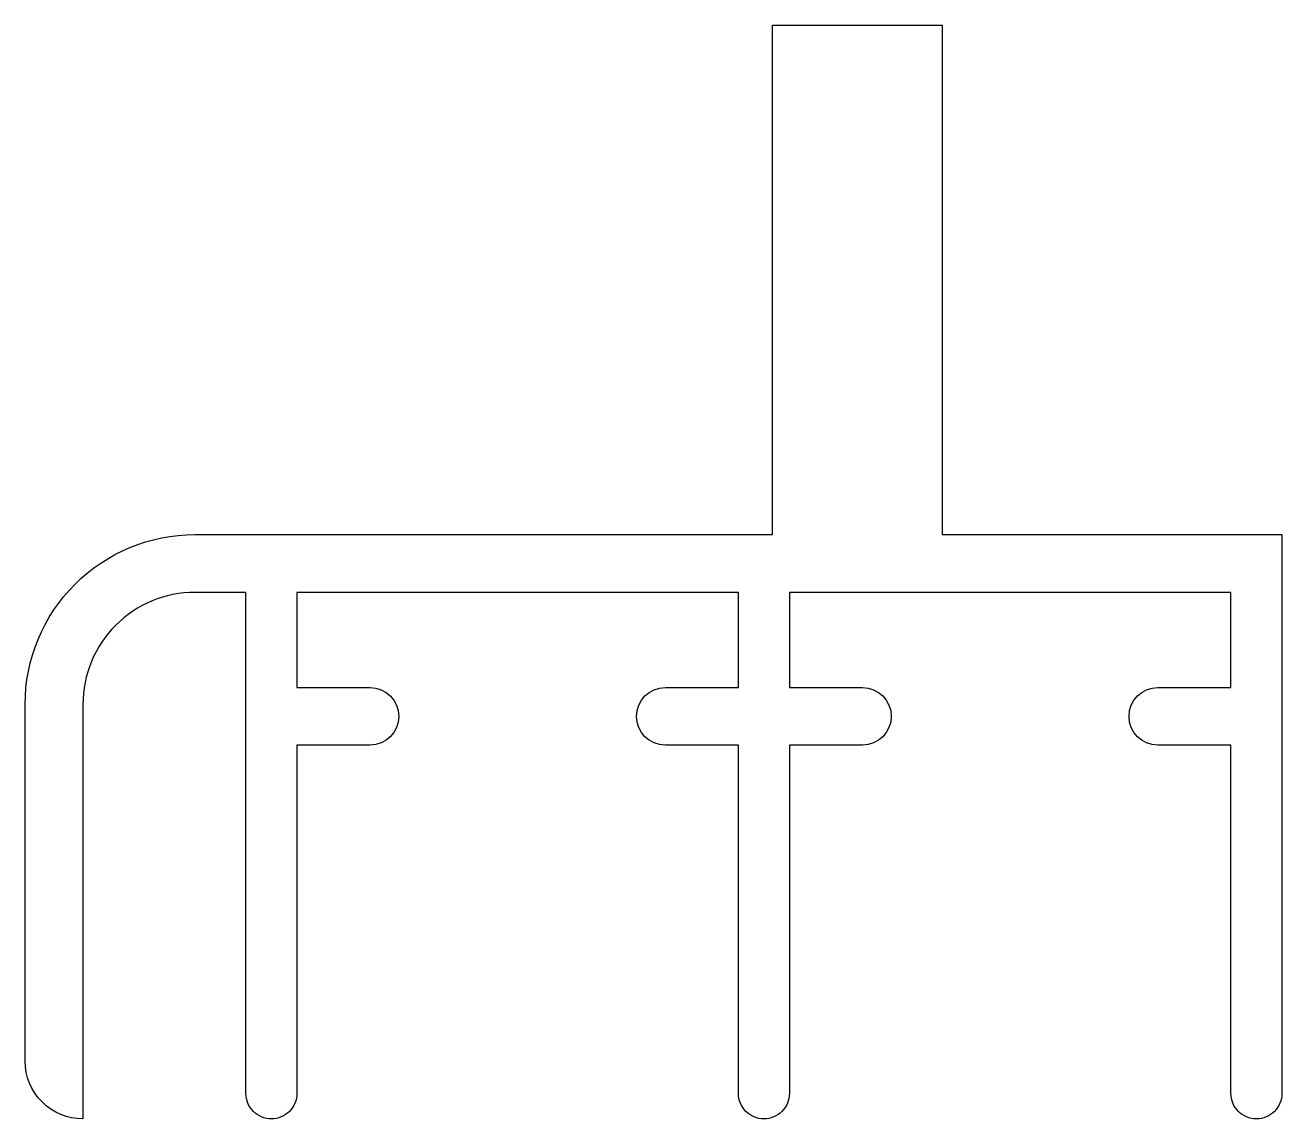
# Model space of a CAD drawing. Extents: x 137.8 to 174.8, y 205.7 to 237.9.
import ezdxf

# ---------------------------------------------------------------- set-up
doc = ezdxf.new("R2010")
doc.units = 0
doc.header["$LTSCALE"] = 5
doc.layers.get('0').update_dxf_attribs({"linetype": 'CONTINUOUS'})

msp = doc.modelspace()

# ---------------------------------------------------------------- linework, layer by layer
at = {"color": 0, "linetype": 'BYBLOCK'}
msp.add_lwpolyline([(160.315, 221.151), (160.315, 218.351), (162.465, 218.351, -1), (162.465, 216.651), (160.315, 216.651), (160.315, 206.401, -0.414214), (159.565, 205.651, -0.414214), (158.815, 206.401), (158.815, 216.651), (156.665, 216.651, -1), (156.665, 218.351), (158.815, 218.351), (158.815, 221.151), (145.815, 221.151), (145.815, 218.351), (147.965, 218.351, -1), (147.965, 216.651), (145.815, 216.651), (145.815, 206.401, -0.414214), (145.065, 205.651, -0.414214), (144.315, 206.401), (144.315, 221.151), (142.815, 221.151, 0.414214), (139.515, 217.851), (139.515, 205.651, -0.414214), (137.815, 207.351), (137.815, 217.851, -0.414214), (142.815, 222.851), (159.815, 222.851), (159.815, 237.851), (164.815, 237.851), (164.815, 222.851), (174.815, 222.851), (174.815, 206.401, -0.414214), (174.065, 205.651), (174.065, 205.651, -0.414214), (173.315, 206.401), (173.315, 216.651), (171.165, 216.651, -1), (171.165, 218.351), (173.315, 218.351), (173.315, 221.151)], format="xyb", close=True, dxfattribs=at)

doc.saveas('drawing.dxf')
